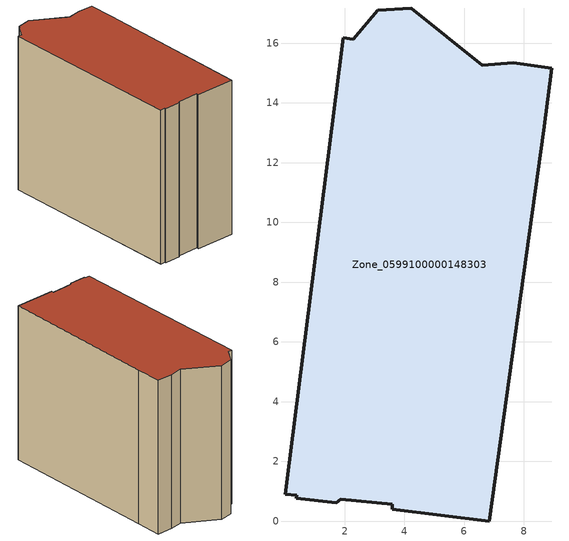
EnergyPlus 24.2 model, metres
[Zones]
Zone_0599100000148303
 floor ground (C_G): 3.59,0.39 3.6,0.56 1.86,0.72 1.72,0.61 0.38,0.77 0.39,0.85 0.01,0.89 1.95,16.17 2.29,16.13 3.11,17.1 4.22,17.18 6.61,15.26 7.65,15.34 8.93,15.16 8.67,13.08 6.83,0 z0
 wall outside (C_F): 8.93,15.16 7.65,15.34 6.61,15.26 4.22,17.18 3.11,17.1 2.29,16.13 1.95,16.17 0.01,0.89 0.39,0.85 0.38,0.77 1.72,0.61 1.86,0.72 3.6,0.56 3.59,0.39 6.83,0 8.67,13.08 8.93,15.16 z0:12.64
 roof outside (C_R): 3.6,0.56 3.59,0.39 6.83,0 8.67,13.08 8.93,15.16 7.65,15.34 6.61,15.26 4.22,17.18 3.11,17.1 2.29,16.13 1.95,16.17 0.01,0.89 0.39,0.85 0.38,0.77 1.72,0.61 1.86,0.72 z12.64
[BUILDING]
Pand.0599100000148303: North Axis=0; Terrain=City; Loads Convergence Tolerance Value=0.04; Temperature Convergence Tolerance Value=0.4; Solar Distribution=FullExterior; Maximum Number of Warmup Days=25; Minimum Number of Warmup Days=1
[Site:Location]
Rotterdam.The.Hague.AP_ZH_NLD Design_Conditions: Latitude=51.96; Longitude=4.45; Time Zone=1; Elevation=-4.5
[SITE:GROUNDTEMPERATURE:BUILDINGSURFACE]
18, 18, 18, 18, 18, 18, 18, 18, 18, 18, 18, 18
[MATERIAL] Thermal Absorptance=0.9; Solar Absorptance=0.7; Visible Absorptance=0.7
Name | Roughness | Thickness | Conductivity | Density | Specific Heat
G.TI.1946 | MediumSmooth | 0.15 | 1 | 540 | 1210
F.TI.1946 | Rough | 0.3 | 0.857143 | 1920 | 840
R.TI.1946 | MediumRough | 0.2 | 0.1 | 1500 | 1000
[CONSTRUCTION]
C_G: G.TI.1946
C_F: F.TI.1946
C_R: R.TI.1946
[ZONE]
Zone_0599100000148303: Type=1; Multiplier=1; Ceiling Height=Autocalculate; Volume=Autocalculate; Floor Area=autocalculate; Part of Total Floor Area=Yes
[ZONEINFILTRATION:DESIGNFLOWRATE]
Infil_Zone_0599100000148303: Zone or ZoneList or Space or SpaceList=Zone_0599100000148303; Schedule=AlwaysOn; Design Flow Rate Calculation Method=Flow/Area; Flow Rate per Floor Area=0.003; Constant Term Coefficient=1; Temperature Term Coefficient=0; Velocity Term Coefficient=0; Velocity Squared Term Coefficient=0
[HVACTEMPLATE:ZONE:IDEALLOADSAIRSYSTEM]
Zone_0599100000148303: Maximum Heating Supply Air Temperature=50; Minimum Cooling Supply Air Temperature=13; Maximum Heating Supply Air Humidity Ratio=0.0156; Minimum Cooling Supply Air Humidity Ratio=0.0077; Heating Limit=NoLimit; Cooling Limit=NoLimit; Dehumidification Control Type=ConstantSensibleHeatRatio; Cooling Sensible Heat Ratio=0.7; Dehumidification Setpoint=60; Humidification Control Type=None; Humidification Setpoint=30; Outdoor Air Method=None; Outdoor Air Flow Rate per Person=0.00944; Outdoor Air Flow Rate per Zone Floor Area=0; Outdoor Air Flow Rate per Zone=0; Demand Controlled Ventilation Type=None; Outdoor Air Economizer Type=NoEconomizer; Heat Recovery Type=None; Sensible Heat Recovery Effectiveness=0.7; Latent Heat Recovery Effectiveness=0.65
[ZONECONTROL:THERMOSTAT]
ThermostatControl_Zone_0599100000148303: Zone or ZoneList=Zone_0599100000148303; Control Type Schedule=DualSetpointControlType; Control 1=Thermostat_Zone_0599100000148303; Temperature Difference Between Cutout And Setpoint=0
[THERMOSTATSETPOINT:DUALSETPOINT]
Thermostat_Zone_0599100000148303: Heating Setpoint Temperature Schedule=HeatingSetpoint_Zone_0599100000148303; Cooling Setpoint Temperature Schedule=CoolingSetpoint_Zone_0599100000148303
[SCHEDULE:COMPACT]
HeatingSetpoint_Zone_0599100000148303: Through: 12/31, For: AllDays, Until: 24:00, 21
CoolingSetpoint_Zone_0599100000148303: Through: 12/31, For: AllDays, Until: 24:00, 24
DualSetpointControlType: Through: 12/31, For: AllDays, Until: 24:00, 4
AlwaysOn: Through: 12/31, For: AllDays, Until: 24:00, 1
